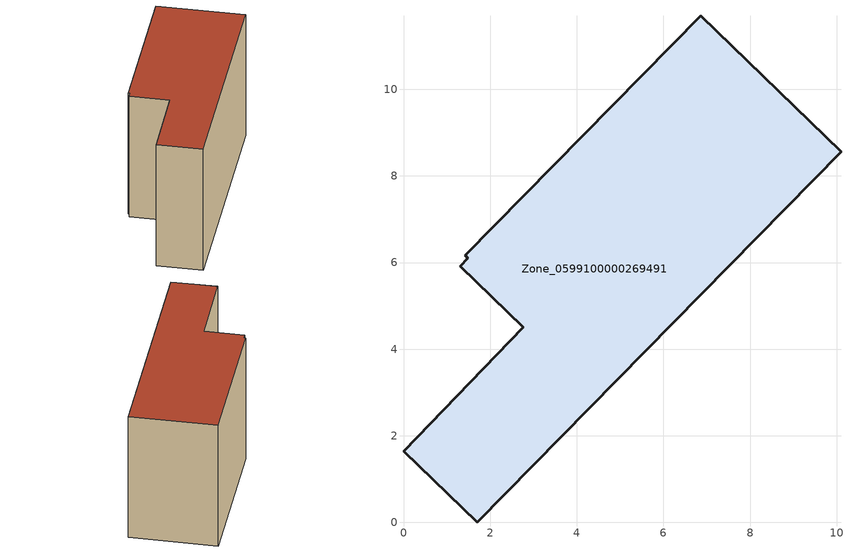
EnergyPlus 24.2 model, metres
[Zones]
Zone_0599100000269491
 floor ground (C_G): 6.86,11.7 10.1,8.56 1.7,0 0,1.64 2.77,4.5 1.31,5.91 1.48,6.1 1.42,6.17 z0
 wall outside (C_F): 0,1.64 1.7,0 10.1,8.56 6.86,11.7 1.42,6.17 1.48,6.1 1.31,5.91 2.77,4.5 0,1.64 z0:7.19
 roof outside (C_R): 1.42,6.17 1.48,6.1 1.31,5.91 2.77,4.5 0,1.64 1.7,0 10.1,8.56 6.86,11.7 z7.19
[BUILDING]
Pand.0599100000269491: North Axis=0; Terrain=City; Loads Convergence Tolerance Value=0.04; Temperature Convergence Tolerance Value=0.4; Solar Distribution=FullExterior; Maximum Number of Warmup Days=25; Minimum Number of Warmup Days=1
[Site:Location]
Rotterdam.The.Hague.AP_ZH_NLD Design_Conditions: Latitude=51.96; Longitude=4.45; Time Zone=1; Elevation=-4.5
[SITE:GROUNDTEMPERATURE:BUILDINGSURFACE]
18, 18, 18, 18, 18, 18, 18, 18, 18, 18, 18, 18
[MATERIAL] Thermal Absorptance=0.9; Solar Absorptance=0.7; Visible Absorptance=0.7
Name | Roughness | Thickness | Conductivity | Density | Specific Heat
G.TI.1946 | MediumSmooth | 0.15 | 1 | 540 | 1210
F.TI.1946 | Rough | 0.3 | 0.857143 | 1920 | 840
R.TI.1946 | MediumRough | 0.2 | 0.1 | 1500 | 1000
[CONSTRUCTION]
C_G: G.TI.1946
C_F: F.TI.1946
C_R: R.TI.1946
[ZONE]
Zone_0599100000269491: Type=1; Multiplier=1; Ceiling Height=Autocalculate; Volume=Autocalculate; Floor Area=autocalculate; Part of Total Floor Area=Yes
[ZONEINFILTRATION:DESIGNFLOWRATE]
Infil_Zone_0599100000269491: Zone or ZoneList or Space or SpaceList=Zone_0599100000269491; Schedule=AlwaysOn; Design Flow Rate Calculation Method=Flow/Area; Flow Rate per Floor Area=0.003; Constant Term Coefficient=1; Temperature Term Coefficient=0; Velocity Term Coefficient=0; Velocity Squared Term Coefficient=0
[HVACTEMPLATE:ZONE:IDEALLOADSAIRSYSTEM]
Zone_0599100000269491: Maximum Heating Supply Air Temperature=50; Minimum Cooling Supply Air Temperature=13; Maximum Heating Supply Air Humidity Ratio=0.0156; Minimum Cooling Supply Air Humidity Ratio=0.0077; Heating Limit=NoLimit; Cooling Limit=NoLimit; Dehumidification Control Type=ConstantSensibleHeatRatio; Cooling Sensible Heat Ratio=0.7; Dehumidification Setpoint=60; Humidification Control Type=None; Humidification Setpoint=30; Outdoor Air Method=None; Outdoor Air Flow Rate per Person=0.00944; Outdoor Air Flow Rate per Zone Floor Area=0; Outdoor Air Flow Rate per Zone=0; Demand Controlled Ventilation Type=None; Outdoor Air Economizer Type=NoEconomizer; Heat Recovery Type=None; Sensible Heat Recovery Effectiveness=0.7; Latent Heat Recovery Effectiveness=0.65
[ZONECONTROL:THERMOSTAT]
ThermostatControl_Zone_0599100000269491: Zone or ZoneList=Zone_0599100000269491; Control Type Schedule=DualSetpointControlType; Control 1=Thermostat_Zone_0599100000269491; Temperature Difference Between Cutout And Setpoint=0
[THERMOSTATSETPOINT:DUALSETPOINT]
Thermostat_Zone_0599100000269491: Heating Setpoint Temperature Schedule=HeatingSetpoint_Zone_0599100000269491; Cooling Setpoint Temperature Schedule=CoolingSetpoint_Zone_0599100000269491
[SCHEDULE:COMPACT]
HeatingSetpoint_Zone_0599100000269491: Through: 12/31, For: AllDays, Until: 24:00, 21
CoolingSetpoint_Zone_0599100000269491: Through: 12/31, For: AllDays, Until: 24:00, 24
DualSetpointControlType: Through: 12/31, For: AllDays, Until: 24:00, 4
AlwaysOn: Through: 12/31, For: AllDays, Until: 24:00, 1
